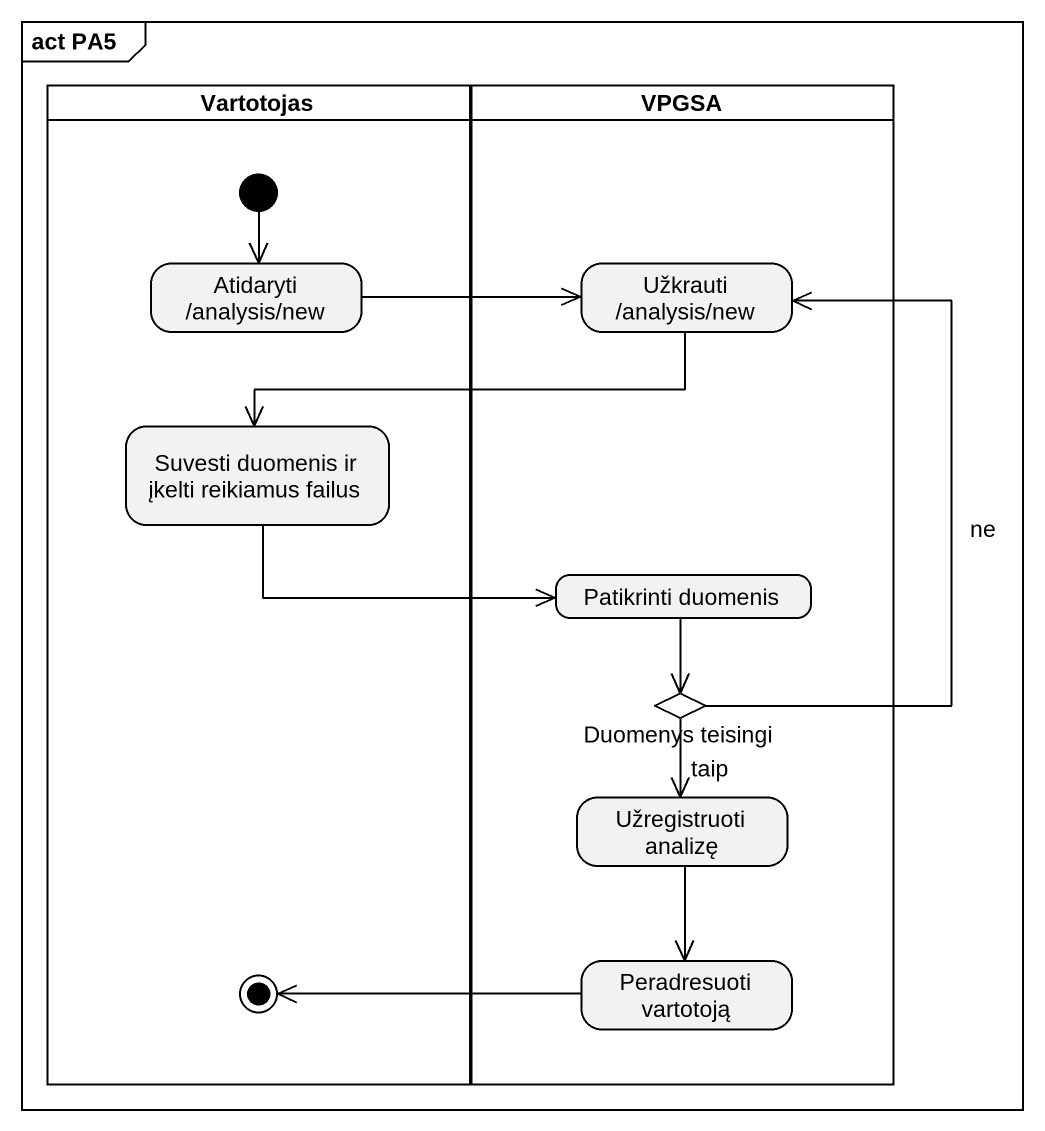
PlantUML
@startuml
mainframe act PA5
hide empty description
state Vartotojas <<partition>> {
  state "Atidaryti /analysis/new" as Atidaryti_analysis_new
  state "Suvesti duomenis ir įkelti reikiamus failus" as Suvesti_duomenis_ir_įkelti
  state final1 <<end>>
  [*] --> Atidaryti_analysis_new
}
state VPGSA <<partition>> {
  state "Užkrauti /analysis/new" as Užkrauti_analysis_new
  state "Patikrinti duomenis" as Patikrinti_duomenis
  state "Duomenys teisingi" as Duomenys_teisingi <<choice>>
  state "Užregistruoti analizę" as Užregistruoti_analizę
  state "Peradresuoti vartotoją" as Peradresuoti_vartotoją
}
Atidaryti_analysis_new -right-> Užkrauti_analysis_new
Užkrauti_analysis_new -left-> Suvesti_duomenis_ir_įkelti
Suvesti_duomenis_ir_įkelti -right-> Patikrinti_duomenis
Patikrinti_duomenis --> Duomenys_teisingi
Duomenys_teisingi -up-> Užkrauti_analysis_new : ne
Duomenys_teisingi --> Užregistruoti_analizę : taip
Užregistruoti_analizę --> Peradresuoti_vartotoją
Peradresuoti_vartotoją -left-> final1
@enduml
